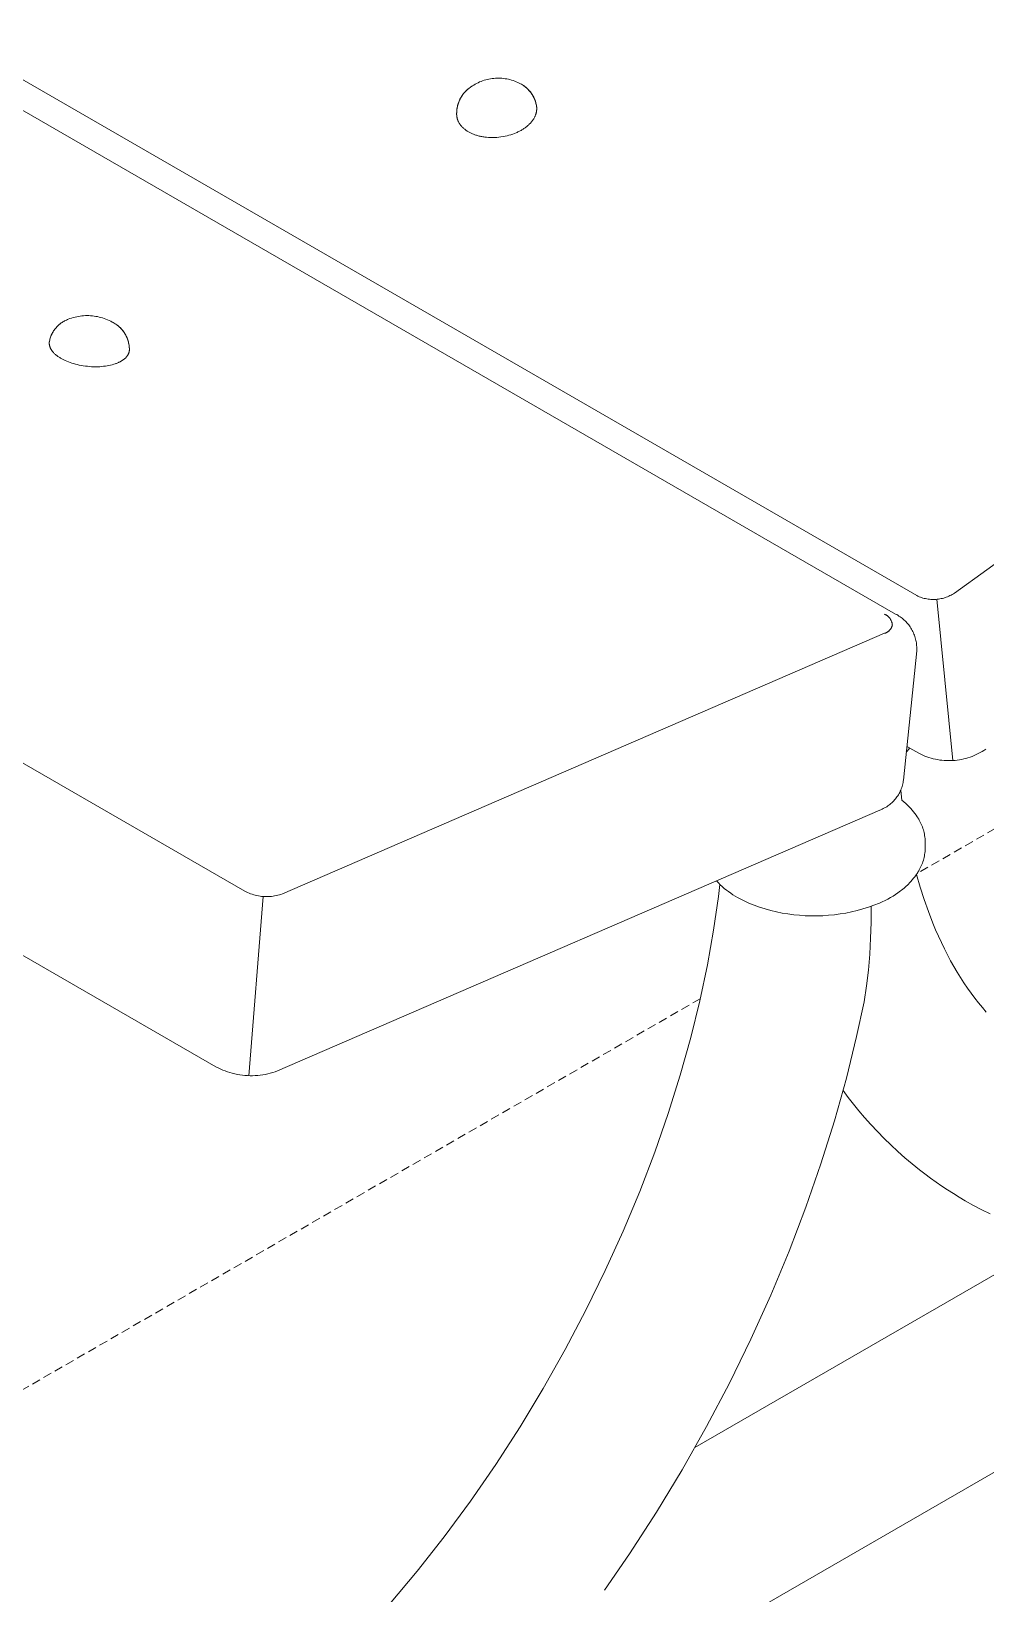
# Model space of a CAD drawing. Header units: millimetres. Extents: x -253 to 4295, y -442 to 2895.
# Drawn here: x 3930 to 4070.7, y 620.7 to 851.1 of the extents above; entities that cross this region are included whole.
import ezdxf

# ---------------------------------------------------------------- set-up
doc = ezdxf.new("R2010")
doc.units = ezdxf.units.MM
doc.linetypes.add('HIDDEN', pattern=[1.905, 1.27, -0.635])
doc.layers.add('ZANO_R', color=7, linetype='Continuous', lineweight=0)
doc.layers.add('ZANO_R_przerywana', color=7, linetype='HIDDEN', lineweight=0)

msp = doc.modelspace()

# ---------------------------------------------------------------- linework, layer by layer
at = {"layer": 'ZANO_R'}
for p, q in [((3065.35, 1342.41), (4060.51, 767.86)), ((3062.23, 1339.7), (4057.38, 765.15)), ((3961.44, 724.29), (2966.29, 1298.84)), ((3957.18, 698.4), (2962.02, 1272.96)), ((3995.41, 843.29), (3995.62, 843.4)), ((3995.41, 843.29), (3995.62, 843.4)), ((3995.62, 843.4), (3995.84, 843.51)), ((3995.62, 843.4), (3995.84, 843.51)), ((3995.84, 843.51), (3996.06, 843.61)), ((3995.84, 843.51), (3996.06, 843.61)), ((3996.06, 843.61), (3996.28, 843.7)), ((3996.06, 843.61), (3996.28, 843.7)), ((3996.28, 843.7), (3996.51, 843.78)), ((3996.28, 843.7), (3996.51, 843.78)), ((3996.51, 843.78), (3996.74, 843.86)), ((3996.51, 843.78), (3996.74, 843.86)), ((3996.74, 843.86), (3996.97, 843.93)), ((3996.74, 843.86), (3996.97, 843.93)), ((3996.97, 843.93), (3997.2, 843.99)), ((3996.97, 843.93), (3997.2, 843.99)), ((3997.2, 843.99), (3997.44, 844.04)), ((3997.2, 843.99), (3997.44, 844.04)), ((3997.44, 844.04), (3997.68, 844.08)), ((3997.44, 844.04), (3997.68, 844.08)), ((3997.68, 844.08), (3997.92, 844.12)), ((3997.68, 844.08), (3997.92, 844.12)), ((3997.92, 844.12), (3998.16, 844.15)), ((3997.92, 844.12), (3998.16, 844.15)), ((3998.16, 844.15), (3998.4, 844.17)), ((3998.16, 844.15), (3998.4, 844.17)), ((3998.4, 844.17), (3998.64, 844.18)), ((3998.4, 844.17), (3998.64, 844.18)), ((3998.64, 844.18), (3998.88, 844.18)), ((3998.64, 844.18), (3998.88, 844.18)), ((3998.88, 844.18), (3999.12, 844.17)), ((3998.88, 844.18), (3999.12, 844.17)), ((3999.12, 844.17), (3999.36, 844.16)), ((3999.12, 844.17), (3999.36, 844.16)), ((3999.36, 844.16), (3999.6, 844.14)), ((3999.36, 844.16), (3999.6, 844.14)), ((3999.6, 844.14), (3999.84, 844.1)), ((3999.6, 844.14), (3999.84, 844.1)), ((3999.84, 844.1), (4000.08, 844.06)), ((3999.84, 844.1), (4000.08, 844.06)), ((4000.08, 844.06), (4000.32, 844.02)), ((4000.08, 844.06), (4000.32, 844.02)), ((4000.32, 844.02), (4000.55, 843.96)), ((4000.32, 844.02), (4000.55, 843.96)), ((4000.55, 843.96), (4000.79, 843.9)), ((4000.55, 843.96), (4000.79, 843.9)), ((4000.79, 843.9), (4001.02, 843.82)), ((4000.79, 843.9), (4001.02, 843.82)), ((4001.02, 843.82), (4001.24, 843.74)), ((4001.02, 843.82), (4001.24, 843.74)), ((4001.24, 843.74), (4001.47, 843.65)), ((4001.24, 843.74), (4001.47, 843.65)), ((4001.47, 843.65), (4001.69, 843.56)), ((4001.47, 843.65), (4001.69, 843.56)), ((4001.69, 843.56), (4001.91, 843.45)), ((4001.69, 843.56), (4001.91, 843.45)), ((4001.91, 843.45), (4002.12, 843.34)), ((4001.91, 843.45), (4002.12, 843.34)), ((4002.12, 843.34), (4002.26, 843.27)), ((4002.12, 843.34), (4002.26, 843.27)), ((3993.11, 840.91), (3993.18, 841.06)), ((3993.12, 840.95), (3993.2, 841.1)), ((3993.18, 841.06), (3993.25, 841.21)), ((3993.2, 841.1), (3993.27, 841.24)), ((3993.25, 841.21), (3993.34, 841.35)), ((3993.27, 841.24), (3993.35, 841.38)), ((3993.34, 841.35), (3993.42, 841.49)), ((3993.35, 841.38), (3993.44, 841.52)), ((3993.42, 841.49), (3993.51, 841.63)), ((3993.44, 841.52), (3993.53, 841.66)), ((3993.51, 841.63), (3993.61, 841.76)), ((3993.53, 841.66), (3993.62, 841.79)), ((3993.61, 841.76), (3993.71, 841.9)), ((3993.62, 841.79), (3993.72, 841.92)), ((3993.71, 841.9), (3993.81, 842.02)), ((3993.72, 841.92), (3993.83, 842.04)), ((3993.81, 842.02), (3993.92, 842.15)), ((3993.83, 842.04), (3993.94, 842.16)), ((3993.92, 842.15), (3994.04, 842.27)), ((3993.94, 842.16), (3994.05, 842.28)), ((3994.04, 842.27), (3994.16, 842.38)), ((3994.05, 842.28), (3994.16, 842.39)), ((3994.16, 842.39), (3994.28, 842.5)), ((3994.16, 842.38), (3994.28, 842.49)), ((3994.28, 842.5), (3994.41, 842.61)), ((3994.28, 842.49), (3994.4, 842.6)), ((3994.4, 842.6), (3994.53, 842.71)), ((3994.41, 842.61), (3994.54, 842.71)), ((3994.53, 842.71), (3994.66, 842.8)), ((3994.54, 842.71), (3994.67, 842.81)), ((3994.66, 842.8), (3994.8, 842.9)), ((3994.67, 842.81), (3994.8, 842.9)), ((3994.8, 842.9), (3995, 843.03)), ((3994.8, 842.9), (3995, 843.03)), ((3995, 843.03), (3995.2, 843.16)), ((3995, 843.03), (3995.2, 843.16)), ((3995.2, 843.16), (3995.41, 843.29)), ((3995.2, 843.16), (3995.41, 843.29)), ((4002.26, 843.27), (4002.39, 843.19)), ((4002.26, 843.27), (4002.39, 843.19)), ((4002.39, 843.19), (4002.52, 843.1)), ((4002.39, 843.19), (4002.53, 843.1)), ((4002.52, 843.1), (4002.65, 843.02)), ((4002.53, 843.1), (4002.65, 843.01)), ((4002.65, 843.02), (4002.77, 842.92)), ((4002.65, 843.01), (4002.78, 842.92)), ((4002.77, 842.92), (4002.89, 842.83)), ((4002.78, 842.92), (4002.9, 842.82)), ((4002.89, 842.83), (4003.01, 842.72)), ((4002.9, 842.82), (4003.02, 842.71)), ((4003.01, 842.72), (4003.12, 842.62)), ((4003.02, 842.71), (4003.14, 842.61)), ((4003.12, 842.62), (4003.23, 842.51)), ((4003.14, 842.61), (4003.25, 842.49)), ((4003.23, 842.51), (4003.34, 842.4)), ((4003.25, 842.49), (4003.35, 842.38)), ((4003.34, 842.4), (4003.44, 842.28)), ((4003.35, 842.38), (4003.46, 842.26)), ((4003.44, 842.28), (4003.54, 842.16)), ((4003.46, 842.26), (4003.56, 842.14)), ((4003.54, 842.16), (4003.63, 842.04)), ((4003.56, 842.14), (4003.65, 842.01)), ((4003.63, 842.04), (4003.72, 841.91)), ((4003.65, 842.01), (4003.74, 841.88)), ((4003.72, 841.91), (4003.81, 841.78)), ((4003.74, 841.88), (4003.83, 841.75)), ((4003.81, 841.78), (4003.89, 841.65)), ((4003.83, 841.75), (4003.91, 841.62)), ((4003.89, 841.65), (4003.97, 841.52)), ((4003.91, 841.62), (4003.99, 841.48)), ((4003.97, 841.52), (4004.04, 841.38)), ((4003.99, 841.48), (4004.06, 841.34)), ((4004.04, 841.38), (4004.11, 841.24)), ((4004.06, 841.34), (4004.12, 841.2)), ((4004.11, 841.24), (4004.17, 841.1)), ((4004.12, 841.2), (4004.19, 841.05)), ((4004.17, 841.1), (4004.23, 840.96)), ((4004.19, 841.05), (4004.24, 840.91)), ((3992.68, 838.99), (3992.69, 839.16)), ((3992.68, 838.9), (3992.69, 839.07)), ((3992.68, 838.83), (3992.68, 838.99)), ((3992.69, 838.74), (3992.68, 838.9)), ((3992.69, 838.66), (3992.68, 838.83)), ((3992.69, 839.23), (3992.7, 839.39)), ((3992.69, 839.16), (3992.7, 839.32)), ((3992.69, 839.07), (3992.69, 839.23)), ((3992.7, 838.58), (3992.69, 838.74)), ((3992.7, 839.39), (3992.72, 839.55)), ((3992.7, 839.32), (3992.71, 839.49)), ((3992.71, 839.49), (3992.73, 839.65)), ((3992.72, 839.55), (3992.74, 839.71)), ((3992.73, 839.65), (3992.76, 839.81)), ((3992.74, 839.71), (3992.77, 839.87)), ((3992.76, 839.81), (3992.79, 839.97)), ((3992.77, 839.87), (3992.81, 840.03)), ((3992.79, 839.97), (3992.83, 840.13)), ((3992.81, 840.03), (3992.85, 840.19)), ((3992.83, 840.13), (3992.88, 840.29)), ((3992.85, 840.19), (3992.89, 840.34)), ((3992.88, 840.29), (3992.93, 840.45)), ((3992.89, 840.34), (3992.94, 840.5)), ((3992.93, 840.45), (3992.98, 840.61)), ((3992.94, 840.5), (3993, 840.65)), ((3992.98, 840.61), (3993.04, 840.76)), ((3993, 840.65), (3993.06, 840.8)), ((3993.04, 840.76), (3993.11, 840.91)), ((3993.06, 840.8), (3993.12, 840.95)), ((4004.23, 840.96), (4004.28, 840.81)), ((4004.24, 840.91), (4004.3, 840.76)), ((4004.28, 840.81), (4004.33, 840.66)), ((4004.3, 840.76), (4004.34, 840.61)), ((4004.3, 838.7), (4004.32, 838.75)), ((4004.32, 838.75), (4004.34, 838.8)), ((4004.33, 840.66), (4004.37, 840.51)), ((4004.34, 840.61), (4004.38, 840.46)), ((4004.34, 838.8), (4004.35, 838.86)), ((4004.35, 838.86), (4004.37, 838.91)), ((4004.37, 840.51), (4004.41, 840.36)), ((4004.37, 838.91), (4004.39, 838.96)), ((4004.38, 840.46), (4004.42, 840.3)), ((4004.39, 838.96), (4004.4, 839.02)), ((4004.4, 839.02), (4004.42, 839.07)), ((4004.41, 840.36), (4004.44, 840.21)), ((4004.42, 840.3), (4004.45, 840.15)), ((4004.42, 839.07), (4004.43, 839.13)), ((4004.43, 839.13), (4004.44, 839.18)), ((4004.44, 840.21), (4004.47, 840.06)), ((4004.44, 839.18), (4004.45, 839.24)), ((4004.45, 840.15), (4004.48, 839.99)), ((4004.45, 839.24), (4004.46, 839.29)), ((4004.46, 839.29), (4004.47, 839.34)), ((4004.47, 839.34), (4004.48, 839.4)), ((4004.48, 839.94), (4004.48, 839.99)), ((4004.49, 839.89), (4004.48, 839.94)), ((4004.48, 839.45), (4004.49, 839.51)), ((4004.48, 839.4), (4004.48, 839.45)), ((4004.49, 839.83), (4004.49, 839.89)), ((4004.49, 839.78), (4004.49, 839.83)), ((4004.49, 839.72), (4004.49, 839.78)), ((4004.49, 839.67), (4004.49, 839.72)), ((4004.49, 839.62), (4004.49, 839.67)), ((4004.49, 839.56), (4004.49, 839.62)), ((4004.49, 839.51), (4004.49, 839.56)), ((3992.7, 838.58), (3992.71, 838.53)), ((3992.71, 838.53), (3992.71, 838.49)), ((3992.71, 838.49), (3992.72, 838.44)), ((3992.72, 838.44), (3992.73, 838.4)), ((3992.73, 838.4), (3992.74, 838.36)), ((3992.74, 838.36), (3992.75, 838.31)), ((3992.75, 838.31), (3992.76, 838.27)), ((3992.76, 838.27), (3992.77, 838.22)), ((3992.77, 838.22), (3992.78, 838.18)), ((3992.78, 838.18), (3992.79, 838.14)), ((3992.79, 838.14), (3992.81, 838.09)), ((3992.81, 838.09), (3992.82, 838.05)), ((3992.82, 838.05), (3992.85, 837.97)), ((3992.85, 837.97), (3992.89, 837.88)), ((3992.89, 837.88), (3992.93, 837.8)), ((3992.93, 837.8), (3992.97, 837.72)), ((3992.97, 837.72), (3993.01, 837.64)), ((3993.01, 837.64), (3993.05, 837.56)), ((3993.05, 837.56), (3993.1, 837.48)), ((3993.1, 837.48), (3993.15, 837.4)), ((3993.15, 837.4), (3993.21, 837.32)), ((3993.21, 837.32), (3993.26, 837.25)), ((3993.26, 837.25), (3993.32, 837.18)), ((3993.32, 837.18), (3993.38, 837.1)), ((3993.38, 837.1), (3993.45, 837.03)), ((3993.45, 837.03), (3993.51, 836.96)), ((3993.51, 836.96), (3993.58, 836.9)), ((3993.58, 836.9), (3993.65, 836.83)), ((3993.65, 836.83), (3993.72, 836.77)), ((3993.72, 836.77), (3993.79, 836.7)), ((3993.79, 836.7), (3993.87, 836.64)), ((3993.87, 836.64), (3993.94, 836.58)), ((3993.94, 836.58), (3994.02, 836.53)), ((3994.02, 836.53), (3994.1, 836.47)), ((3994.1, 836.47), (3994.18, 836.42)), ((4002.07, 836.42), (4002.18, 836.48)), ((4002.18, 836.48), (4002.29, 836.54)), ((4002.29, 836.54), (4002.39, 836.6)), ((4002.39, 836.6), (4002.49, 836.67)), ((4002.49, 836.67), (4002.59, 836.73)), ((4002.59, 836.73), (4002.69, 836.8)), ((4002.69, 836.8), (4002.78, 836.87)), ((4002.78, 836.87), (4002.88, 836.94)), ((4002.88, 836.94), (4002.98, 837.02)), ((4002.98, 837.02), (4003.07, 837.09)), ((4003.07, 837.09), (4003.17, 837.17)), ((4003.17, 837.17), (4003.26, 837.26)), ((4003.26, 837.26), (4003.35, 837.34)), ((4003.35, 837.34), (4003.44, 837.43)), ((4003.44, 837.43), (4003.52, 837.51)), ((4003.52, 837.51), (4003.6, 837.6)), ((4003.6, 837.6), (4003.68, 837.7)), ((4003.68, 837.7), (4003.76, 837.79)), ((4003.76, 837.79), (4003.83, 837.88)), ((4003.83, 837.88), (4003.91, 837.98)), ((4003.91, 837.98), (4003.97, 838.08)), ((4003.97, 838.08), (4004.04, 838.18)), ((4004.04, 838.18), (4004.1, 838.28)), ((4004.1, 838.28), (4004.15, 838.38)), ((4004.15, 838.38), (4004.2, 838.49)), ((4004.2, 838.49), (4004.23, 838.54)), ((4004.23, 838.54), (4004.25, 838.59)), ((4004.25, 838.59), (4004.27, 838.64)), ((4004.27, 838.64), (4004.3, 838.7)), ((3994.18, 836.42), (3994.26, 836.36)), ((3994.26, 836.36), (3994.35, 836.31)), ((3994.35, 836.31), (3994.43, 836.26)), ((3994.43, 836.26), (3994.52, 836.21)), ((3994.52, 836.21), (3994.62, 836.16)), ((3994.62, 836.16), (3994.72, 836.11)), ((3994.72, 836.11), (3994.82, 836.06)), ((3994.82, 836.06), (3994.93, 836.01)), ((3994.93, 836.01), (3995.04, 835.96)), ((3995.04, 835.96), (3995.15, 835.92)), ((3995.15, 835.92), (3995.26, 835.87)), ((3995.26, 835.87), (3995.38, 835.83)), ((3995.38, 835.83), (3995.5, 835.79)), ((3995.5, 835.79), (3995.62, 835.75)), ((3995.62, 835.75), (3995.74, 835.71)), ((3995.74, 835.71), (3995.87, 835.68)), ((3995.87, 835.68), (3996, 835.64)), ((3996, 835.64), (3996.13, 835.61)), ((3996.13, 835.61), (3996.26, 835.58)), ((3996.26, 835.58), (3996.4, 835.56)), ((3996.4, 835.56), (3996.54, 835.53)), ((3996.54, 835.53), (3996.68, 835.51)), ((3996.68, 835.51), (3996.82, 835.49)), ((3996.82, 835.49), (3996.96, 835.47)), ((3996.96, 835.47), (3997.11, 835.45)), ((3997.11, 835.45), (3997.4, 835.43)), ((3997.4, 835.43), (3997.7, 835.42)), ((3997.7, 835.42), (3998, 835.41)), ((3998, 835.41), (3998.31, 835.42)), ((3998.31, 835.42), (3998.61, 835.44)), ((3998.61, 835.44), (3998.92, 835.46)), ((3998.92, 835.46), (3999.22, 835.5)), ((3999.22, 835.5), (3999.52, 835.55)), ((3999.52, 835.55), (3999.82, 835.61)), ((3999.82, 835.61), (4000.12, 835.67)), ((4000.12, 835.67), (4000.4, 835.75)), ((4000.4, 835.75), (4000.68, 835.83)), ((4000.68, 835.83), (4000.96, 835.92)), ((4000.96, 835.92), (4001.22, 836.02)), ((4001.22, 836.02), (4001.47, 836.13)), ((4001.47, 836.13), (4001.6, 836.18)), ((4001.6, 836.18), (4001.72, 836.24)), ((4001.72, 836.24), (4001.84, 836.3)), ((4001.84, 836.3), (4001.95, 836.36)), ((4001.95, 836.36), (4002.07, 836.42)), ((4066.08, 768.25), (4154.84, 832.31)), ((3935.69, 808.71), (3935.93, 808.8)), ((3935.69, 808.71), (3935.93, 808.8)), ((3935.93, 808.8), (3936.18, 808.87)), ((3935.93, 808.8), (3936.18, 808.87)), ((3936.18, 808.87), (3936.43, 808.94)), ((3936.18, 808.87), (3936.43, 808.94)), ((3936.43, 808.94), (3936.68, 809)), ((3936.43, 808.94), (3936.68, 809)), ((3936.68, 809), (3936.93, 809.05)), ((3936.68, 809), (3936.93, 809.05)), ((3936.93, 809.05), (3937.19, 809.09)), ((3936.93, 809.05), (3937.19, 809.09)), ((3937.19, 809.09), (3937.44, 809.12)), ((3937.19, 809.09), (3937.44, 809.12)), ((3937.44, 809.12), (3937.7, 809.14)), ((3937.44, 809.12), (3937.7, 809.14)), ((3937.7, 809.14), (3937.96, 809.16)), ((3937.7, 809.14), (3937.96, 809.16)), ((3937.96, 809.16), (3938.22, 809.16)), ((3937.96, 809.16), (3938.22, 809.16)), ((3938.22, 809.16), (3938.47, 809.16)), ((3938.22, 809.16), (3938.47, 809.16)), ((3938.47, 809.16), (3938.73, 809.14)), ((3938.47, 809.16), (3938.73, 809.14)), ((3938.73, 809.14), (3938.99, 809.12)), ((3938.73, 809.14), (3938.99, 809.12)), ((3938.99, 809.12), (3939.24, 809.09)), ((3938.99, 809.12), (3939.24, 809.09)), ((3939.24, 809.09), (3939.5, 809.05)), ((3939.24, 809.09), (3939.5, 809.05)), ((3939.5, 809.05), (3939.75, 809.01)), ((3939.5, 809.05), (3939.75, 809.01)), ((3939.75, 809.01), (3940.01, 808.95)), ((3939.75, 809.01), (3940.01, 808.95)), ((3940.01, 808.95), (3940.26, 808.88)), ((3940.01, 808.95), (3940.26, 808.88)), ((3940.26, 808.88), (3940.5, 808.81)), ((3940.26, 808.88), (3940.5, 808.81)), ((3940.5, 808.81), (3940.75, 808.73)), ((3940.5, 808.81), (3940.75, 808.73)), ((3932.99, 806.37), (3933.06, 806.51)), ((3933, 806.39), (3933.06, 806.52)), ((3933.06, 806.52), (3933.13, 806.65)), ((3933.06, 806.51), (3933.12, 806.64)), ((3933.12, 806.64), (3933.2, 806.77)), ((3933.13, 806.65), (3933.21, 806.78)), ((3933.2, 806.77), (3933.28, 806.89)), ((3933.21, 806.78), (3933.28, 806.91)), ((3933.28, 806.91), (3933.37, 807.03)), ((3933.28, 806.89), (3933.36, 807.02)), ((3933.36, 807.02), (3933.45, 807.14)), ((3933.37, 807.03), (3933.45, 807.15)), ((3933.45, 807.15), (3933.54, 807.26)), ((3933.45, 807.14), (3933.54, 807.26)), ((3933.54, 807.26), (3933.64, 807.38)), ((3933.54, 807.26), (3933.63, 807.37)), ((3933.63, 807.37), (3933.73, 807.48)), ((3933.64, 807.38), (3933.74, 807.49)), ((3933.73, 807.48), (3933.83, 807.59)), ((3933.74, 807.49), (3933.84, 807.59)), ((3933.83, 807.59), (3933.94, 807.69)), ((3933.84, 807.59), (3933.94, 807.7)), ((3933.94, 807.7), (3934.05, 807.8)), ((3933.94, 807.69), (3934.05, 807.79)), ((3934.05, 807.8), (3934.17, 807.89)), ((3934.05, 807.79), (3934.16, 807.89)), ((3934.16, 807.89), (3934.28, 807.98)), ((3934.17, 807.89), (3934.28, 807.98)), ((3934.28, 807.98), (3934.4, 808.07)), ((3934.28, 807.98), (3934.4, 808.07)), ((3934.4, 808.07), (3934.52, 808.16)), ((3934.4, 808.07), (3934.52, 808.15)), ((3934.52, 808.16), (3934.65, 808.24)), ((3934.52, 808.15), (3934.64, 808.23)), ((3934.64, 808.23), (3934.77, 808.31)), ((3934.65, 808.24), (3934.77, 808.31)), ((3934.77, 808.31), (3934.9, 808.38)), ((3934.77, 808.31), (3934.9, 808.38)), ((3934.9, 808.38), (3935.04, 808.45)), ((3934.9, 808.38), (3935.03, 808.45)), ((3935.03, 808.45), (3935.17, 808.51)), ((3935.04, 808.45), (3935.17, 808.51)), ((3935.17, 808.51), (3935.31, 808.57)), ((3935.17, 808.51), (3935.31, 808.57)), ((3935.31, 808.57), (3935.44, 808.62)), ((3935.31, 808.57), (3935.44, 808.62)), ((3935.44, 808.62), (3935.69, 808.71)), ((3935.44, 808.62), (3935.69, 808.71)), ((3940.75, 808.73), (3940.99, 808.64)), ((3940.75, 808.73), (3940.99, 808.64)), ((3940.99, 808.64), (3941.23, 808.54)), ((3940.99, 808.64), (3941.23, 808.54)), ((3941.23, 808.54), (3941.46, 808.43)), ((3941.23, 808.54), (3941.46, 808.43)), ((3941.46, 808.43), (3941.69, 808.32)), ((3941.46, 808.43), (3941.69, 808.32)), ((3941.69, 808.32), (3941.92, 808.19)), ((3941.69, 808.32), (3941.92, 808.19)), ((3941.92, 808.19), (3942.06, 808.12)), ((3941.92, 808.19), (3942.06, 808.12)), ((3942.06, 808.12), (3942.2, 808.05)), ((3942.06, 808.12), (3942.2, 808.05)), ((3942.2, 808.05), (3942.33, 807.97)), ((3942.2, 808.05), (3942.33, 807.97)), ((3942.33, 807.97), (3942.46, 807.88)), ((3942.33, 807.97), (3942.46, 807.88)), ((3942.46, 807.88), (3942.59, 807.79)), ((3942.46, 807.88), (3942.59, 807.79)), ((3942.59, 807.79), (3942.71, 807.7)), ((3942.59, 807.79), (3942.72, 807.7)), ((3942.71, 807.7), (3942.83, 807.6)), ((3942.72, 807.7), (3942.84, 807.6)), ((3942.83, 807.6), (3942.95, 807.5)), ((3942.84, 807.6), (3942.96, 807.49)), ((3942.95, 807.5), (3943.06, 807.4)), ((3942.96, 807.49), (3943.07, 807.39)), ((3943.06, 807.4), (3943.17, 807.29)), ((3943.07, 807.39), (3943.18, 807.28)), ((3943.17, 807.29), (3943.28, 807.17)), ((3943.18, 807.28), (3943.29, 807.16)), ((3943.28, 807.17), (3943.38, 807.06)), ((3943.29, 807.16), (3943.39, 807.04)), ((3943.38, 807.06), (3943.48, 806.94)), ((3943.39, 807.04), (3943.49, 806.92)), ((3943.48, 806.94), (3943.57, 806.81)), ((3943.49, 806.92), (3943.59, 806.8)), ((3943.57, 806.81), (3943.66, 806.69)), ((3943.59, 806.8), (3943.68, 806.67)), ((3943.66, 806.69), (3943.75, 806.56)), ((3943.68, 806.67), (3943.76, 806.54)), ((3943.75, 806.56), (3943.83, 806.42)), ((3943.76, 806.54), (3943.84, 806.4)), ((3932.64, 805.24), (3932.67, 805.39)), ((3932.64, 805.2), (3932.64, 805.24)), ((3932.64, 805.16), (3932.64, 805.2)), ((3932.64, 805.12), (3932.64, 805.16)), ((3932.64, 805.08), (3932.64, 805.12)), ((3932.64, 805.04), (3932.64, 805.08)), ((3932.64, 805), (3932.64, 805.04)), ((3932.64, 804.96), (3932.64, 805)), ((3932.65, 804.91), (3932.64, 804.96)), ((3932.65, 805.27), (3932.67, 805.41)), ((3932.65, 804.87), (3932.65, 804.91)), ((3932.66, 804.83), (3932.65, 804.87)), ((3932.67, 804.79), (3932.66, 804.83)), ((3932.67, 805.41), (3932.71, 805.56)), ((3932.67, 805.39), (3932.7, 805.53)), ((3932.67, 804.75), (3932.67, 804.79)), ((3932.68, 804.71), (3932.67, 804.75)), ((3932.7, 804.67), (3932.68, 804.71)), ((3932.7, 805.53), (3932.74, 805.68)), ((3932.71, 804.62), (3932.7, 804.67)), ((3932.71, 805.56), (3932.74, 805.7)), ((3932.72, 804.58), (3932.71, 804.62)), ((3932.73, 804.54), (3932.72, 804.58)), ((3932.75, 804.5), (3932.73, 804.54)), ((3932.74, 805.7), (3932.78, 805.84)), ((3932.74, 805.68), (3932.78, 805.82)), ((3932.77, 804.46), (3932.75, 804.5)), ((3932.78, 804.42), (3932.77, 804.46)), ((3932.78, 805.84), (3932.83, 805.98)), ((3932.78, 805.82), (3932.82, 805.96)), ((3932.8, 804.38), (3932.78, 804.42)), ((3932.82, 804.34), (3932.8, 804.38)), ((3932.82, 805.96), (3932.88, 806.1)), ((3932.84, 804.3), (3932.82, 804.34)), ((3932.83, 805.98), (3932.88, 806.12)), ((3932.86, 804.26), (3932.84, 804.3)), ((3932.89, 804.22), (3932.86, 804.26)), ((3932.88, 806.12), (3932.94, 806.26)), ((3932.88, 806.1), (3932.93, 806.24)), ((3932.91, 804.18), (3932.89, 804.22)), ((3932.93, 804.14), (3932.91, 804.18)), ((3932.93, 806.24), (3932.99, 806.37)), ((3932.94, 806.26), (3933, 806.39)), ((3943.83, 806.42), (3943.9, 806.29)), ((3943.84, 806.4), (3943.92, 806.26)), ((3943.9, 806.29), (3943.97, 806.15)), ((3943.92, 806.26), (3943.99, 806.12)), ((3943.97, 806.15), (3944.04, 806.01)), ((3943.99, 806.12), (3944.05, 805.98)), ((3944.04, 806.01), (3944.1, 805.87)), ((3944.05, 805.98), (3944.12, 805.84)), ((3944.1, 805.87), (3944.16, 805.72)), ((3944.12, 805.84), (3944.17, 805.69)), ((3944.16, 805.72), (3944.21, 805.58)), ((3944.17, 805.69), (3944.22, 805.54)), ((3944.21, 805.58), (3944.26, 805.43)), ((3944.22, 805.54), (3944.27, 805.39)), ((3944.26, 805.43), (3944.3, 805.28)), ((3944.27, 805.39), (3944.31, 805.24)), ((3944.3, 805.28), (3944.34, 805.13)), ((3944.31, 805.24), (3944.34, 805.09)), ((3944.34, 805.13), (3944.37, 804.98)), ((3944.34, 805.09), (3944.37, 804.93)), ((3944.37, 804.98), (3944.39, 804.82)), ((3944.37, 804.93), (3944.4, 804.78)), ((3944.39, 804.82), (3944.41, 804.67)), ((3944.4, 804.78), (3944.42, 804.62)), ((3944.41, 804.67), (3944.43, 804.51)), ((3944.42, 804.62), (3944.43, 804.47)), ((3944.43, 804.51), (3944.44, 804.36)), ((3944.43, 804.47), (3944.44, 804.31)), ((3944.44, 804.36), (3944.44, 804.2)), ((3944.44, 804.31), (3944.44, 804.15)), ((3944.44, 804.2), (3944.44, 804.05)), ((3932.96, 804.1), (3932.93, 804.14)), ((3932.99, 804.06), (3932.96, 804.1)), ((3933.01, 804.02), (3932.99, 804.06)), ((3933.04, 803.98), (3933.01, 804.02)), ((3933.07, 803.94), (3933.04, 803.98)), ((3933.13, 803.86), (3933.07, 803.94)), ((3933.2, 803.78), (3933.13, 803.86)), ((3933.26, 803.71), (3933.2, 803.78)), ((3933.33, 803.63), (3933.26, 803.71)), ((3933.41, 803.56), (3933.33, 803.63)), ((3933.48, 803.49), (3933.41, 803.56)), ((3933.56, 803.42), (3933.48, 803.49)), ((3933.65, 803.35), (3933.56, 803.42)), ((3933.73, 803.28), (3933.65, 803.35)), ((3933.82, 803.21), (3933.73, 803.28)), ((3933.91, 803.15), (3933.82, 803.21)), ((3934, 803.08), (3933.91, 803.15)), ((3934.09, 803.02), (3934, 803.08)), ((3934.19, 802.96), (3934.09, 803.02)), ((3934.29, 802.9), (3934.19, 802.96)), ((3934.38, 802.84), (3934.29, 802.9)), ((3934.57, 802.74), (3934.38, 802.84)), ((3934.78, 802.63), (3934.57, 802.74)), ((3934.99, 802.53), (3934.78, 802.63)), ((3935.22, 802.43), (3934.99, 802.53)), ((3935.45, 802.34), (3935.22, 802.43)), ((3935.7, 802.24), (3935.45, 802.34)), ((3935.95, 802.16), (3935.7, 802.24)), ((3936.22, 802.08), (3935.95, 802.16)), ((3936.49, 802), (3936.22, 802.08)), ((3936.77, 801.93), (3936.49, 802)), ((3937.06, 801.86), (3936.77, 801.93)), ((3937.36, 801.81), (3937.06, 801.86)), ((3941.91, 801.92), (3941.67, 801.86)), ((3942.13, 801.98), (3941.91, 801.92)), ((3942.34, 802.05), (3942.13, 801.98)), ((3942.45, 802.08), (3942.34, 802.05)), ((3942.55, 802.12), (3942.45, 802.08)), ((3942.64, 802.16), (3942.55, 802.12)), ((3942.74, 802.2), (3942.64, 802.16)), ((3942.82, 802.24), (3942.74, 802.2)), ((3942.9, 802.27), (3942.82, 802.24)), ((3942.99, 802.31), (3942.9, 802.27)), ((3943.07, 802.36), (3942.99, 802.31)), ((3943.15, 802.4), (3943.07, 802.36)), ((3943.23, 802.44), (3943.15, 802.4)), ((3943.3, 802.49), (3943.23, 802.44)), ((3943.38, 802.53), (3943.3, 802.49)), ((3943.45, 802.58), (3943.38, 802.53)), ((3943.52, 802.63), (3943.45, 802.58)), ((3943.59, 802.68), (3943.52, 802.63)), ((3943.66, 802.73), (3943.59, 802.68)), ((3943.72, 802.79), (3943.66, 802.73)), ((3943.79, 802.84), (3943.72, 802.79)), ((3943.85, 802.9), (3943.79, 802.84)), ((3943.91, 802.95), (3943.85, 802.9)), ((3943.96, 803.01), (3943.91, 802.95)), ((3944.01, 803.07), (3943.96, 803.01)), ((3944.04, 803.1), (3944.01, 803.07)), ((3944.06, 803.13), (3944.04, 803.1)), ((3944.09, 803.16), (3944.06, 803.13)), ((3944.11, 803.19), (3944.09, 803.16)), ((3944.13, 803.22), (3944.11, 803.19)), ((3944.16, 803.26), (3944.13, 803.22)), ((3944.18, 803.29), (3944.16, 803.26)), ((3944.2, 803.32), (3944.18, 803.29)), ((3944.22, 803.35), (3944.2, 803.32)), ((3944.24, 803.38), (3944.22, 803.35)), ((3944.25, 803.42), (3944.24, 803.38)), ((3944.27, 803.45), (3944.25, 803.42)), ((3944.29, 803.48), (3944.27, 803.45)), ((3944.3, 803.51), (3944.29, 803.48)), ((3944.32, 803.55), (3944.3, 803.51)), ((3944.33, 803.58), (3944.32, 803.55)), ((3944.35, 803.62), (3944.33, 803.58)), ((3944.36, 803.65), (3944.35, 803.62)), ((3944.37, 803.68), (3944.36, 803.65)), ((3944.38, 803.72), (3944.37, 803.68)), ((3944.39, 803.75), (3944.38, 803.72)), ((3944.4, 803.79), (3944.39, 803.75)), ((3944.41, 803.82), (3944.4, 803.79)), ((3944.42, 803.86), (3944.41, 803.82)), ((3944.43, 803.93), (3944.42, 803.89)), ((3944.42, 803.89), (3944.42, 803.86)), ((3944.44, 804), (3944.43, 803.96)), ((3944.43, 803.96), (3944.43, 803.93)), ((3944.44, 804.15), (3944.44, 804)), ((3937.65, 801.76), (3937.36, 801.81)), ((3937.96, 801.71), (3937.65, 801.76)), ((3938.26, 801.68), (3937.96, 801.71)), ((3938.57, 801.65), (3938.26, 801.68)), ((3938.87, 801.63), (3938.57, 801.65)), ((3939.18, 801.62), (3938.87, 801.63)), ((3939.48, 801.62), (3939.18, 801.62)), ((3939.78, 801.62), (3939.48, 801.62)), ((3940.07, 801.63), (3939.78, 801.62)), ((3940.36, 801.65), (3940.07, 801.63)), ((3940.64, 801.68), (3940.36, 801.65)), ((3940.91, 801.71), (3940.64, 801.68)), ((3941.17, 801.76), (3940.91, 801.71)), ((3941.43, 801.8), (3941.17, 801.76)), ((3941.67, 801.86), (3941.43, 801.8)), ((4060.51, 767.86), (4060.68, 767.78)), ((4060.68, 767.78), (4060.86, 767.7)), ((4060.86, 767.7), (4061.04, 767.63)), ((4061.04, 767.63), (4061.23, 767.57)), ((4061.23, 767.57), (4061.41, 767.51)), ((4061.41, 767.51), (4061.6, 767.46)), ((4061.6, 767.46), (4061.79, 767.42)), ((4061.79, 767.42), (4061.98, 767.38)), ((4061.98, 767.38), (4062.18, 767.35)), ((4062.18, 767.35), (4062.37, 767.33)), ((4062.37, 767.33), (4062.56, 767.31)), ((4062.56, 767.31), (4062.76, 767.3)), ((4062.76, 767.3), (4062.95, 767.3)), ((4062.95, 767.3), (4063.15, 767.3)), ((4063.15, 767.3), (4063.34, 767.31)), ((4063.34, 767.31), (4063.54, 767.33)), ((4065.83, 743.54), (4063.47, 767.32)), ((4063.54, 767.33), (4063.73, 767.35)), ((4063.73, 767.35), (4063.92, 767.38)), ((4063.92, 767.38), (4064.11, 767.42)), ((4064.11, 767.42), (4064.3, 767.46)), ((4064.3, 767.46), (4064.49, 767.51)), ((4064.49, 767.51), (4064.68, 767.57)), ((4064.68, 767.57), (4064.86, 767.63)), ((4064.86, 767.63), (4065.04, 767.7)), ((4065.04, 767.7), (4065.22, 767.78)), ((4065.22, 767.78), (4065.4, 767.86)), ((4065.4, 767.86), (4065.57, 767.95)), ((4065.57, 767.95), (4065.74, 768.04)), ((4065.74, 768.04), (4065.91, 768.14)), ((4065.91, 768.14), (4066.08, 768.25)), ((4055.75, 765.13), (4055.81, 765.1)), ((4055.81, 765.1), (4055.87, 765.08)), ((4055.87, 765.08), (4055.92, 765.05)), ((4055.92, 765.05), (4055.98, 765.02)), ((4055.98, 765.02), (4056.03, 764.99)), ((4057.38, 765.15), (4057.55, 765.06)), ((4057.55, 765.06), (4057.72, 764.96)), ((4056.03, 764.99), (4056.09, 764.95)), ((4056.09, 764.95), (4056.14, 764.92)), ((4056.14, 764.92), (4056.19, 764.88)), ((4056.19, 764.88), (4056.24, 764.84)), ((4056.24, 764.84), (4056.29, 764.8)), ((4056.29, 764.8), (4056.33, 764.75)), ((4056.33, 764.75), (4056.38, 764.71)), ((4056.38, 764.71), (4056.42, 764.66)), ((4056.42, 764.66), (4056.46, 764.62)), ((4056.42, 762.68), (4056.46, 762.72)), ((4056.46, 764.62), (4056.5, 764.57)), ((4056.46, 762.72), (4056.5, 762.76)), ((4056.5, 764.57), (4056.54, 764.52)), ((4056.5, 762.76), (4056.54, 762.81)), ((4056.54, 764.52), (4056.58, 764.47)), ((4056.54, 762.81), (4056.58, 762.85)), ((4056.58, 764.47), (4056.62, 764.41)), ((4056.58, 762.85), (4056.61, 762.9)), ((4056.61, 762.9), (4056.65, 762.94)), ((4056.62, 764.41), (4056.65, 764.36)), ((4056.65, 764.36), (4056.68, 764.3)), ((4056.65, 762.94), (4056.68, 762.99)), ((4056.68, 764.3), (4056.71, 764.25)), ((4056.68, 762.99), (4056.71, 763.04)), ((4056.71, 764.25), (4056.74, 764.19)), ((4056.71, 763.04), (4056.74, 763.09)), ((4056.74, 764.19), (4056.76, 764.13)), ((4056.74, 763.09), (4056.77, 763.14)), ((4056.76, 764.13), (4056.79, 764.07)), ((4056.77, 763.14), (4056.79, 763.19)), ((4056.79, 764.07), (4056.81, 764.02)), ((4056.79, 763.19), (4056.82, 763.25)), ((4056.81, 764.02), (4056.83, 763.96)), ((4056.82, 763.25), (4056.84, 763.3)), ((4056.83, 763.96), (4056.85, 763.89)), ((4056.84, 763.3), (4056.86, 763.35)), ((4056.85, 763.89), (4056.86, 763.83)), ((4056.86, 763.83), (4056.88, 763.77)), ((4056.86, 763.35), (4056.88, 763.41)), ((4056.88, 763.77), (4056.89, 763.71)), ((4056.88, 763.41), (4056.89, 763.46)), ((4056.89, 763.71), (4056.9, 763.65)), ((4056.89, 763.46), (4056.91, 763.52)), ((4056.9, 763.65), (4056.9, 763.58)), ((4056.9, 763.58), (4056.91, 763.52)), ((4057.72, 764.96), (4057.89, 764.86)), ((4057.89, 764.86), (4058.05, 764.75)), ((4058.05, 764.75), (4058.21, 764.64)), ((4058.21, 764.64), (4058.36, 764.52)), ((4058.36, 764.52), (4058.51, 764.4)), ((4058.51, 764.4), (4058.66, 764.27)), ((4058.66, 764.27), (4058.8, 764.13)), ((4058.8, 764.13), (4058.94, 764)), ((4058.94, 764), (4059.07, 763.85)), ((4059.07, 763.85), (4059.2, 763.7)), ((4059.2, 763.7), (4059.32, 763.55)), ((4059.32, 763.55), (4059.44, 763.4)), ((4059.44, 763.4), (4059.55, 763.24)), ((4059.55, 763.24), (4059.65, 763.07)), ((4059.65, 763.07), (4059.75, 762.9)), ((4059.75, 762.9), (4059.85, 762.73)), ((4059.85, 762.73), (4059.94, 762.56)), ((3967.01, 723.88), (4055.77, 762.31)), ((4055.77, 762.31), (4055.83, 762.33)), ((4055.83, 762.33), (4055.88, 762.35)), ((4055.88, 762.35), (4055.93, 762.37)), ((4055.93, 762.37), (4055.99, 762.4)), ((4055.99, 762.4), (4056.04, 762.42)), ((4056.04, 762.42), (4056.09, 762.45)), ((4056.09, 762.45), (4056.14, 762.48)), ((4056.14, 762.48), (4056.19, 762.51)), ((4056.19, 762.51), (4056.24, 762.54)), ((4056.24, 762.54), (4056.29, 762.57)), ((4056.29, 762.57), (4056.33, 762.61)), ((4056.33, 762.61), (4056.38, 762.64)), ((4056.38, 762.64), (4056.42, 762.68)), ((4059.94, 762.56), (4060.02, 762.38)), ((4060.02, 762.38), (4060.09, 762.2)), ((4060.09, 762.2), (4060.16, 762.02)), ((4060.16, 762.02), (4060.23, 761.84)), ((4060.23, 761.84), (4060.28, 761.65)), ((4060.28, 761.65), (4060.34, 761.46)), ((4060.34, 761.46), (4060.38, 761.27)), ((4060.38, 761.27), (4060.42, 761.08)), ((4060.42, 761.08), (4060.45, 760.89)), ((4060.45, 760.89), (4060.47, 760.7)), ((4060.47, 760.7), (4060.49, 760.5)), ((4060.49, 760.5), (4060.5, 760.31)), ((4060.5, 759.72), (4058.55, 740.67)), ((4060.5, 760.31), (4060.51, 760.11)), ((4060.51, 760.11), (4060.5, 759.92)), ((4060.5, 759.92), (4060.5, 759.72)), ((4059.14, 744.98), (4058.97, 744.78)), ((4060.82, 744.62), (4059.06, 745.64)), ((4059.31, 745.19), (4059.14, 744.98)), ((4059.47, 745.4), (4059.31, 745.19)), ((4061.11, 744.47), (4060.82, 744.62)), ((4061.4, 744.34), (4061.11, 744.47)), ((4061.7, 744.21), (4061.4, 744.34)), ((4068.98, 744.29), (4068.67, 744.16)), ((4069.27, 744.42), (4068.98, 744.29)), ((4069.56, 744.56), (4069.27, 744.42)), ((4069.85, 744.71), (4069.56, 744.56)), ((4070.13, 744.87), (4069.85, 744.71)), ((4070.41, 745.05), (4070.13, 744.87)), ((4070.68, 745.23), (4070.41, 745.05)), ((4062, 744.1), (4061.7, 744.21)), ((4062.31, 743.99), (4062, 744.1)), ((4062.62, 743.9), (4062.31, 743.99)), ((4062.93, 743.81), (4062.62, 743.9)), ((4063.25, 743.74), (4062.93, 743.81)), ((4063.57, 743.68), (4063.25, 743.74)), ((4063.89, 743.62), (4063.57, 743.68)), ((4064.21, 743.58), (4063.89, 743.62)), ((4064.53, 743.55), (4064.21, 743.58)), ((4064.86, 743.53), (4064.53, 743.55)), ((4065.18, 743.53), (4064.86, 743.53)), ((4065.51, 743.53), (4065.18, 743.53)), ((4065.83, 743.54), (4065.51, 743.53)), ((4066.16, 743.57), (4065.83, 743.54)), ((4066.48, 743.61), (4066.16, 743.57)), ((4066.8, 743.65), (4066.48, 743.61)), ((4067.12, 743.71), (4066.8, 743.65)), ((4067.44, 743.78), (4067.12, 743.71)), ((4067.75, 743.86), (4067.44, 743.78)), ((4068.06, 743.95), (4067.75, 743.86)), ((4068.37, 744.05), (4068.06, 743.95)), ((4068.67, 744.16), (4068.37, 744.05)), ((4058.35, 739.73), (4058.29, 739.55)), ((4058.4, 739.92), (4058.35, 739.73)), ((4058.45, 740.1), (4058.4, 739.92)), ((4058.49, 740.29), (4058.45, 740.1)), ((4058.53, 740.48), (4058.49, 740.29)), ((4058.55, 740.67), (4058.53, 740.48)), ((4056.97, 737.46), (4056.83, 737.33)), ((4057.11, 737.6), (4056.97, 737.46)), ((4057.23, 737.74), (4057.11, 737.6)), ((4057.36, 737.89), (4057.23, 737.74)), ((4057.48, 738.04), (4057.36, 737.89)), ((4057.59, 738.19), (4057.48, 738.04)), ((4057.7, 738.35), (4057.59, 738.19)), ((4057.8, 738.51), (4057.7, 738.35)), ((4057.9, 738.68), (4057.8, 738.51)), ((4057.99, 738.85), (4057.9, 738.68)), ((4058.07, 739.02), (4057.99, 738.85)), ((4058.15, 739.19), (4058.07, 739.02)), ((4058.22, 739.37), (4058.15, 739.19)), ((4058.15, 739.15), (4058.33, 737.68)), ((4058.29, 739.55), (4058.22, 739.37)), ((4058.33, 737.68), (4058.62, 737.44)), ((4058.62, 737.44), (4058.9, 737.2)), ((4055.05, 736.23), (3966.29, 697.79)), ((4055.23, 736.3), (4055.05, 736.23)), ((4055.41, 736.37), (4055.23, 736.3)), ((4055.58, 736.46), (4055.41, 736.37)), ((4055.75, 736.55), (4055.58, 736.46)), ((4055.92, 736.64), (4055.75, 736.55)), ((4056.08, 736.74), (4055.92, 736.64)), ((4056.24, 736.85), (4056.08, 736.74)), ((4056.39, 736.96), (4056.24, 736.85)), ((4056.54, 737.08), (4056.39, 736.96)), ((4056.69, 737.2), (4056.54, 737.08)), ((4056.83, 737.33), (4056.69, 737.2)), ((4058.9, 737.2), (4059.17, 736.94)), ((4059.17, 736.94), (4059.43, 736.68)), ((4059.43, 736.68), (4059.65, 736.45)), ((4059.65, 736.45), (4059.85, 736.22)), ((4059.85, 736.22), (4060.05, 735.99)), ((4060.05, 735.99), (4060.23, 735.75)), ((4060.23, 735.75), (4060.41, 735.5)), ((4060.41, 735.5), (4060.58, 735.26)), ((4060.58, 735.26), (4060.65, 735.13)), ((4060.65, 735.13), (4060.73, 735)), ((4060.73, 735), (4060.81, 734.88)), ((4060.81, 734.88), (4060.88, 734.75)), ((4060.88, 734.75), (4060.98, 734.55)), ((4060.98, 734.55), (4061.08, 734.35)), ((4061.08, 734.35), (4061.17, 734.15)), ((4061.17, 734.15), (4061.26, 733.95)), ((4061.26, 733.95), (4061.34, 733.75)), ((4061.34, 733.75), (4061.41, 733.54)), ((4061.41, 733.54), (4061.48, 733.33)), ((4061.48, 733.33), (4061.54, 733.12)), ((4061.54, 733.12), (4061.59, 732.91)), ((4061.59, 732.91), (4061.63, 732.7)), ((4061.63, 732.7), (4061.67, 732.49)), ((4061.67, 732.49), (4061.71, 732.27)), ((4061.71, 732.27), (4061.73, 732.06)), ((4061.73, 732.06), (4061.75, 731.84)), ((4061.75, 731.84), (4061.76, 731.62)), ((4061.76, 730.54), (4061.75, 730.33)), ((4061.76, 731.62), (4061.76, 731.41)), ((4061.76, 730.76), (4061.76, 731.41)), ((4061.76, 730.76), (4061.76, 730.54)), ((4061.26, 728.22), (4061.17, 728.02)), ((4061.34, 728.42), (4061.26, 728.22)), ((4061.41, 728.63), (4061.34, 728.42)), ((4061.48, 728.84), (4061.41, 728.63)), ((4061.54, 729.05), (4061.48, 728.84)), ((4061.59, 729.26), (4061.54, 729.05)), ((4061.63, 729.47), (4061.59, 729.26)), ((4061.67, 729.68), (4061.63, 729.47)), ((4061.71, 729.9), (4061.67, 729.68)), ((4061.73, 730.11), (4061.71, 729.9)), ((4061.75, 730.33), (4061.73, 730.11)), ((4059.85, 725.95), (4059.65, 725.71)), ((4060.05, 726.18), (4059.85, 725.95)), ((4060.23, 726.42), (4060.05, 726.18)), ((4060.41, 726.67), (4060.23, 726.42)), ((4060.58, 726.91), (4060.41, 726.67)), ((4060.47, 726.75), (4061.01, 724.86)), ((4060.65, 727.04), (4060.58, 726.91)), ((4060.73, 727.16), (4060.65, 727.04)), ((4060.81, 727.29), (4060.73, 727.16)), ((4060.88, 727.42), (4060.81, 727.29)), ((4060.98, 727.62), (4060.88, 727.42)), ((4061.08, 727.82), (4060.98, 727.62)), ((4061.17, 728.02), (4061.08, 727.82)), ((3961.44, 724.29), (3961.65, 724.18)), ((3961.65, 724.18), (3961.87, 724.08)), ((3961.87, 724.08), (3962.09, 723.99)), ((3962.09, 723.99), (3962.32, 723.9)), ((3962.32, 723.9), (3962.54, 723.82)), ((3962.54, 723.82), (3962.77, 723.75)), ((3962.77, 723.75), (3963, 723.69)), ((3963, 723.69), (3963.24, 723.64)), ((3963.24, 723.64), (3963.47, 723.59)), ((3963.47, 723.59), (3963.71, 723.55)), ((3963.71, 723.55), (3963.94, 723.52)), ((3963.94, 723.52), (3964.18, 723.5)), ((3965.38, 723.52), (3965.62, 723.54)), ((3965.62, 723.54), (3965.85, 723.58)), ((3965.85, 723.58), (3966.09, 723.62)), ((3966.09, 723.62), (3966.32, 723.67)), ((3966.32, 723.67), (3966.55, 723.73)), ((3966.55, 723.73), (3966.78, 723.8)), ((3966.78, 723.8), (3967.01, 723.88)), ((4030.56, 718.55), (4031.28, 723.52)), ((4031.27, 725.52), (4031, 725.81)), ((4031.55, 725.24), (4031.27, 725.52)), ((4031.28, 723.52), (4031.5, 725.29)), ((4031.84, 724.97), (4031.55, 725.24)), ((4032.14, 724.7), (4031.84, 724.97)), ((4032.45, 724.45), (4032.14, 724.7)), ((4032.76, 724.21), (4032.45, 724.45)), ((4033.09, 723.98), (4032.76, 724.21)), ((4033.42, 723.75), (4033.09, 723.98)), ((4033.75, 723.54), (4033.42, 723.75)), ((4034.1, 723.34), (4033.75, 723.54)), ((4057.01, 723.57), (4056.63, 723.34)), ((4057.38, 723.8), (4057.01, 723.57)), ((4057.74, 724.05), (4057.38, 723.8)), ((4058.09, 724.31), (4057.74, 724.05)), ((4058.28, 724.45), (4058.09, 724.31)), ((4058.45, 724.59), (4058.28, 724.45)), ((4058.63, 724.73), (4058.45, 724.59)), ((4058.8, 724.88), (4058.63, 724.73)), ((4058.96, 725.03), (4058.8, 724.88)), ((4059.12, 725.18), (4058.96, 725.03)), ((4059.28, 725.33), (4059.12, 725.18)), ((4059.43, 725.49), (4059.28, 725.33)), ((4059.65, 725.71), (4059.43, 725.49)), ((4061.01, 724.86), (4061.59, 723.04)), ((3964.18, 723.5), (3962.07, 697.07)), ((3964.18, 723.5), (3964.42, 723.49)), ((3964.42, 723.49), (3964.66, 723.48)), ((3964.66, 723.48), (3964.9, 723.49)), ((3964.9, 723.49), (3965.14, 723.5)), ((3965.14, 723.5), (3965.38, 723.52)), ((4035.74, 722.52), (4034.1, 723.34)), ((4036.54, 722.2), (4035.74, 722.52)), ((4037.35, 721.92), (4036.54, 722.2)), ((4038.17, 721.66), (4037.35, 721.92)), ((4038.99, 721.44), (4038.17, 721.66)), ((4039.83, 721.23), (4038.99, 721.44)), ((4040.67, 721.06), (4039.83, 721.23)), ((4050.9, 721.23), (4050.06, 721.06)), ((4051.74, 721.44), (4050.9, 721.23)), ((4052.57, 721.66), (4051.74, 721.44)), ((4053.39, 721.92), (4052.57, 721.66)), ((4054.2, 722.2), (4053.39, 721.92)), ((4053.77, 722.02), (4053.78, 719.67)), ((4055, 722.52), (4054.2, 722.2)), ((4055.41, 722.71), (4055, 722.52)), ((4055.83, 722.91), (4055.41, 722.71)), ((4056.23, 723.12), (4055.83, 722.91)), ((4056.63, 723.34), (4056.23, 723.12)), ((4061.59, 723.04), (4062.22, 721.26)), ((4062.22, 721.26), (4062.89, 719.55)), ((4041.52, 720.92), (4040.67, 721.06)), ((4042.37, 720.8), (4041.52, 720.92)), ((4043.22, 720.72), (4042.37, 720.8)), ((4044.08, 720.66), (4043.22, 720.72)), ((4044.94, 720.63), (4044.08, 720.66)), ((4045.79, 720.63), (4044.94, 720.63)), ((4046.65, 720.66), (4045.79, 720.63)), ((4047.51, 720.72), (4046.65, 720.66)), ((4048.36, 720.8), (4047.51, 720.72)), ((4049.22, 720.92), (4048.36, 720.8)), ((4050.06, 721.06), (4049.22, 720.92)), ((4053.78, 719.67), (4053.71, 717.33)), ((4062.89, 719.55), (4063.29, 718.58)), ((4029.65, 713.42), (4030.56, 718.55)), ((4053.71, 717.33), (4053.58, 714.98)), ((4063.29, 718.58), (4063.71, 717.63)), ((4063.71, 717.63), (4064.14, 716.7)), ((4064.14, 716.7), (4064.58, 715.79)), ((4053.58, 714.98), (4053.38, 712.64)), ((4064.58, 715.79), (4065.03, 714.9)), ((4065.03, 714.9), (4065.5, 714.03)), ((4028.53, 708.13), (4029.65, 713.42)), ((4053.38, 712.64), (4053.1, 710.31)), ((4065.5, 714.03), (4065.98, 713.18)), ((4065.98, 713.18), (4066.47, 712.35)), ((4066.47, 712.35), (4066.96, 711.54)), ((4053.1, 710.31), (4052.75, 707.98)), ((4066.96, 711.54), (4067.47, 710.75)), ((4067.47, 710.75), (4067.99, 709.98)), ((4067.99, 709.98), (4068.52, 709.23)), ((4027.19, 702.71), (4028.53, 708.13)), ((4052.75, 707.98), (4051.65, 702.84)), ((4068.52, 709.23), (4069.06, 708.51)), ((4069.06, 708.51), (4069.62, 707.8)), ((4069.62, 707.8), (4070.18, 707.11)), ((4070.18, 707.11), (4070.75, 706.44)), ((4051.65, 702.84), (4050.13, 696.69)), ((4025.64, 697.17), (4027.19, 702.71)), ((3957.51, 698.23), (3957.18, 698.4)), ((3957.85, 698.07), (3957.51, 698.23)), ((3958.2, 697.91), (3957.85, 698.07)), ((3958.55, 697.77), (3958.2, 697.91)), ((3958.9, 697.65), (3958.55, 697.77)), ((3959.26, 697.53), (3958.9, 697.65)), ((3959.62, 697.43), (3959.26, 697.53)), ((3959.99, 697.34), (3959.62, 697.43)), ((3960.36, 697.26), (3959.99, 697.34)), ((3960.73, 697.2), (3960.36, 697.26)), ((3961.1, 697.15), (3960.73, 697.2)), ((3961.48, 697.11), (3961.1, 697.15)), ((3961.86, 697.08), (3961.48, 697.11)), ((3962.23, 697.07), (3961.86, 697.08)), ((3962.61, 697.07), (3962.23, 697.07)), ((3962.99, 697.09), (3962.61, 697.07)), ((3963.36, 697.11), (3962.99, 697.09)), ((3963.74, 697.15), (3963.36, 697.11)), ((3964.11, 697.2), (3963.74, 697.15)), ((3964.48, 697.27), (3964.11, 697.2)), ((3964.85, 697.35), (3964.48, 697.27)), ((3965.22, 697.44), (3964.85, 697.35)), ((3965.58, 697.54), (3965.22, 697.44)), ((3965.94, 697.66), (3965.58, 697.54)), ((3966.29, 697.79), (3965.94, 697.66)), ((4023.87, 691.52), (4025.64, 697.17)), ((4050.13, 696.69), (4048.38, 690.43)), ((4050.41, 693.86), (4049.65, 694.87)), ((4051.19, 692.86), (4050.41, 693.86)), ((4021.88, 685.79), (4023.87, 691.52)), ((4051.99, 691.88), (4051.19, 692.86)), ((4052.81, 690.92), (4051.99, 691.88)), ((3975.62, 583), (4159.87, 689.37)), ((4048.38, 690.43), (4046.39, 684.08)), ((4053.75, 689.87), (4052.81, 690.92)), ((4054.71, 688.84), (4053.75, 689.87)), ((4055.69, 687.83), (4054.71, 688.84)), ((4056.69, 686.86), (4055.69, 687.83)), ((4057.71, 685.9), (4056.69, 686.86)), ((4019.67, 679.99), (4021.88, 685.79)), ((4058.75, 684.98), (4057.71, 685.9)), ((4059.81, 684.08), (4058.75, 684.98)), ((4046.39, 684.08), (4044.17, 677.66)), ((4060.9, 683.2), (4059.81, 684.08)), ((4061.7, 682.58), (4060.9, 683.2)), ((4062.52, 681.97), (4061.7, 682.58)), ((4017.24, 674.16), (4019.67, 679.99)), ((4063.36, 681.37), (4062.52, 681.97)), ((4064.2, 680.79), (4063.36, 681.37)), ((4065.05, 680.23), (4064.2, 680.79)), ((4065.91, 679.68), (4065.05, 680.23)), ((4044.17, 677.66), (4041.7, 671.2)), ((4066.78, 679.14), (4065.91, 679.68)), ((4067.66, 678.62), (4066.78, 679.14)), ((4068.88, 677.94), (4067.66, 678.62)), ((4070.12, 677.28), (4068.88, 677.94)), ((4071.32, 676.68), (4070.12, 677.28)), ((4014.59, 668.32), (4017.24, 674.16)), ((4027.8, 642.23), (4081.1, 673)), ((4041.7, 671.2), (4038.99, 664.71)), ((4011.74, 662.48), (4014.59, 668.32)), ((4038.99, 664.71), (4036.06, 658.22)), ((4008.69, 656.68), (4011.74, 662.48)), ((4036.06, 658.22), (4032.89, 651.75)), ((4005.45, 650.94), (4008.69, 656.68)), ((4002.03, 645.28), (4005.45, 650.94)), ((4032.89, 651.75), (4029.51, 645.32)), ((3998.44, 639.74), (4002.03, 645.28)), ((4029.51, 645.32), (4025.92, 638.97)), ((3994.71, 634.33), (3998.44, 639.74)), ((4025.92, 638.97), (4022.14, 632.71)), ((3990.85, 629.08), (3994.71, 634.33)), ((4022.14, 632.71), (4018.17, 626.57)), ((3986.87, 624.01), (3990.85, 629.08)), ((4018.17, 626.57), (4014.48, 621.2)), ((3982.8, 619.14), (3986.87, 624.01))]:
    msp.add_line(p, q, dxfattribs=at)
at = {"layer": 'ZANO_R_przerywana'}
for p, q in [((4078.65, 737.33), (4060.56, 726.88)), ((4028.59, 708.43), (3868.76, 616.15))]:
    msp.add_line(p, q, dxfattribs=at)

doc.saveas('drawing.dxf')
